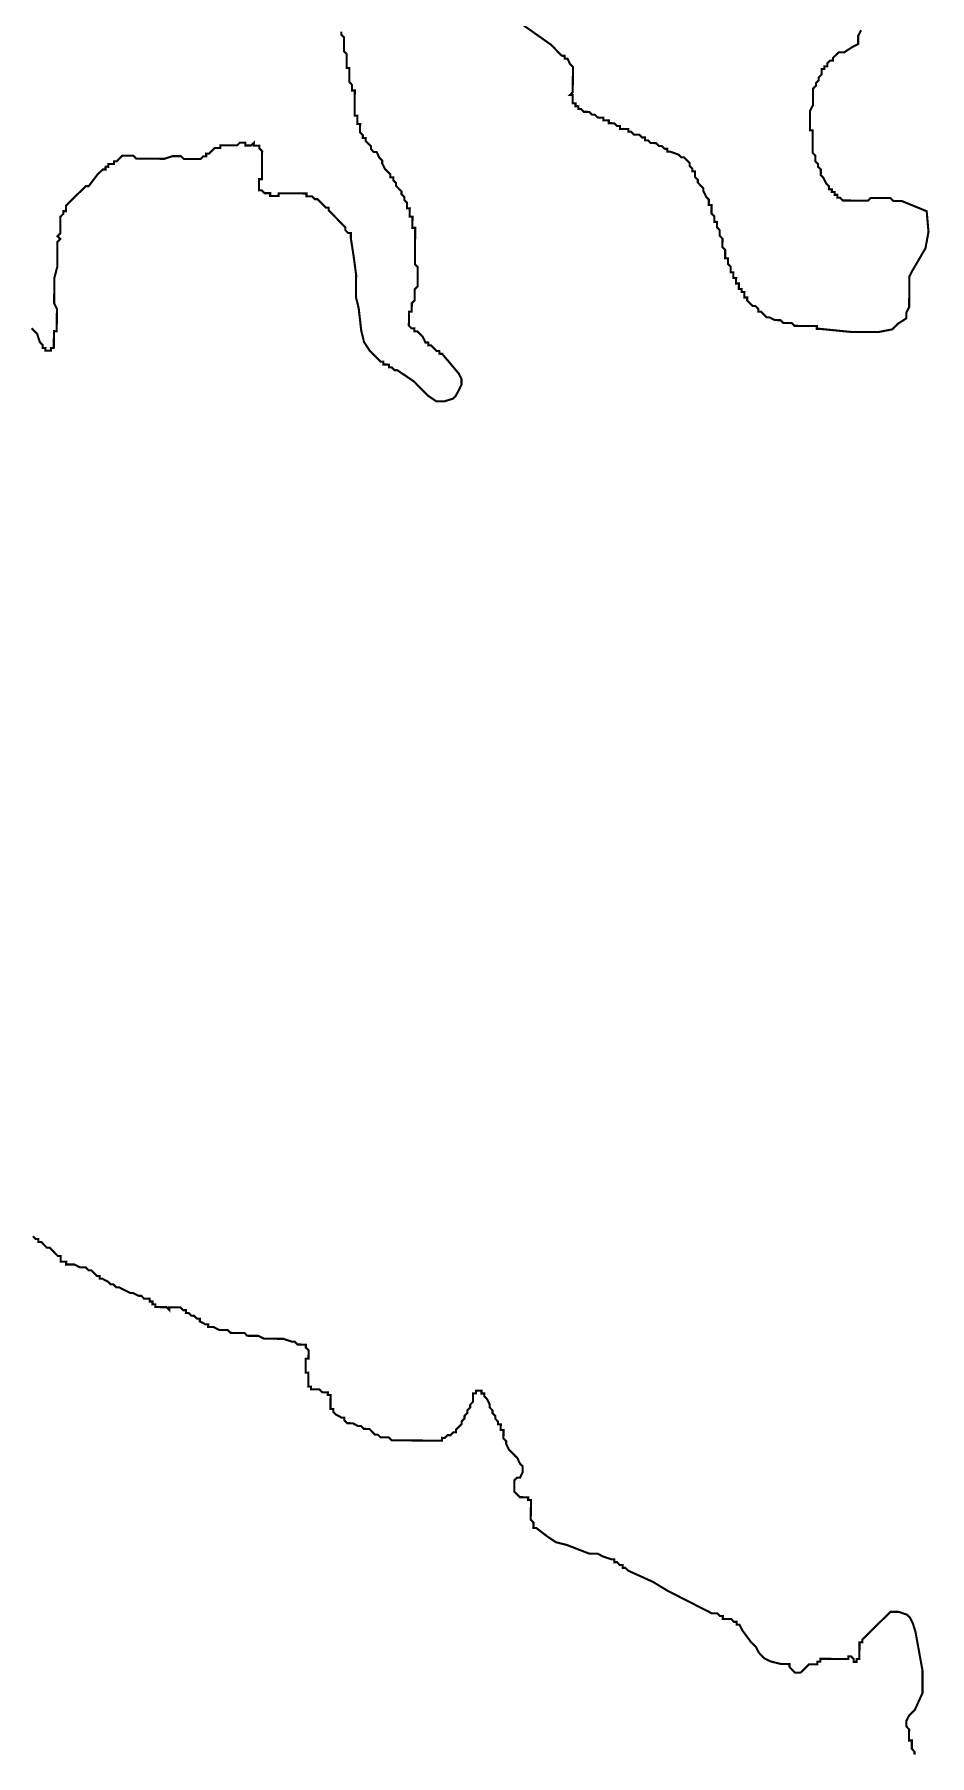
# Model space of a CAD drawing. Header units: metres. Extents: x 290190 to 339802, y 1811045 to 1991312.
# Drawn here: x 325286 to 326578, y 1826962 to 1829446 of the extents above; entities that cross this region are included whole.
import ezdxf

# ---------------------------------------------------------------- set-up
doc = ezdxf.new("R2010")
doc.units = ezdxf.units.M
doc.header["$MEASUREMENT"] = 0
doc.layers.add('HAZARDS LINE', color=1, linetype='Continuous')

msp = doc.modelspace()

# ---------------------------------------------------------------- linework, layer by layer
at = {"layer": 'HAZARDS LINE', "lineweight": 18}
for points in [[(325979.2, 1829468, 3.02, 3.02, 0), (326031.3, 1829431.3, 3.02, 3.02, 0), (326035.3, 1829427.3, 3.02, 3.02, 0), (326039.3, 1829423.2, 3.02, 3.02, 0), (326043.3, 1829419.1, 3.02, 3.02, 0), (326047.3, 1829415.1, 3.02, 3.02, 0), (326051.3, 1829415, 3.02, 3.02, 0), (326051.3, 1829411, 3.02, 3.02, 0), (326055.3, 1829411, 3.02, 3.02, 0), (326059.3, 1829402.9, 3.02, 3.02, 0), (326063.3, 1829398.8, 3.02, 3.02, 0), (326063.2, 1829394.8, 3.02, 3.02, 0), (326063.2, 1829390.8, 3.02, 3.02, 0), (326063.2, 1829386.7, 3.02, 3.02, 0), (326063.1, 1829382.7, 3.02, 3.02, 0), (326063.1, 1829378.7, 3.02, 3.02, 0), (326063.1, 1829374.6, 3.02, 3.02, 0), (326063, 1829370.6, 3.02, 3.02, 0), (326063, 1829366.6, 3.02, 3.02, 0), (326063, 1829362.5, 3.02, 3.02, 0), (326058.9, 1829358.5, 3.02, 3.02, 0), (326063, 1829358.5, 3.02, 3.02, 0), (326062.9, 1829354.5, 3.02, 3.02, 0), (326062.9, 1829350.4, 3.02, 3.02, 0), (326062.9, 1829346.4, 3.02, 3.02, 0), (326066.9, 1829346.4, 3.02, 3.02, 0), (326066.9, 1829342.4, 3.02, 3.02, 0), (326070.9, 1829342.3, 3.02, 3.02, 0), (326070.9, 1829338.3, 3.02, 3.02, 0), (326074.9, 1829338.3, 3.02, 3.02, 0), (326078.9, 1829334.2, 3.02, 3.02, 0), (326082.9, 1829334.2, 3.02, 3.02, 0), (326086.9, 1829334.1, 3.02, 3.02, 0), (326090.9, 1829330.1, 3.02, 3.02, 0), (326095, 1829330, 3.02, 3.02, 0), (326099, 1829326, 3.02, 3.02, 0), (326103, 1829325.9, 3.02, 3.02, 0), (326107, 1829325.9, 3.02, 3.02, 0), (326107, 1829321.9, 3.02, 3.02, 0), (326111, 1829321.8, 3.02, 3.02, 0), (326115.1, 1829321.8, 3.02, 3.02, 0), (326115, 1829317.8, 3.02, 3.02, 0), (326119.1, 1829317.8, 3.02, 3.02, 0), (326123.1, 1829317.7, 3.02, 3.02, 0), (326127.1, 1829313.7, 3.02, 3.02, 0), (326131.1, 1829313.6, 3.02, 3.02, 0), (326131.1, 1829309.6, 3.02, 3.02, 0), (326135.1, 1829309.6, 3.02, 3.02, 0), (326139.2, 1829309.5, 3.02, 3.02, 0), (326143.2, 1829309.5, 3.02, 3.02, 0), (326143.2, 1829305.5, 3.02, 3.02, 0), (326147.2, 1829305.4, 3.02, 3.02, 0), (326151.2, 1829301.4, 3.02, 3.02, 0), (326155.2, 1829301.3, 3.02, 3.02, 0), (326159.2, 1829301.3, 3.02, 3.02, 0), (326163.2, 1829297.2, 3.02, 3.02, 0), (326167.3, 1829297.2, 3.02, 3.02, 0), (326167.2, 1829293.2, 3.02, 3.02, 0), (326171.3, 1829293.2, 3.02, 3.02, 0), (326175.3, 1829289.1, 3.02, 3.02, 0), (326179.3, 1829289.1, 3.02, 3.02, 0), (326183.3, 1829289, 3.02, 3.02, 0), (326187.3, 1829285, 3.02, 3.02, 0), (326191.4, 1829284.9, 3.02, 3.02, 0), (326195.4, 1829280.9, 3.02, 3.02, 0), (326199.4, 1829280.8, 3.02, 3.02, 0), (326199.4, 1829276.8, 3.02, 3.02, 0), (326203.4, 1829276.8, 3.02, 3.02, 0), (326215.5, 1829272.6, 3.02, 3.02, 0), (326219.5, 1829268.6, 3.02, 3.02, 0), (326223.5, 1829268.6, 3.02, 3.02, 0), (326227.5, 1829264.5, 3.02, 3.02, 0), (326231.5, 1829260.4, 3.02, 3.02, 0), (326231.5, 1829256.4, 3.02, 3.02, 0), (326235.5, 1829252.3, 3.02, 3.02, 0), (326235.4, 1829248.3, 3.02, 3.02, 0), (326239.4, 1829248.3, 3.02, 3.02, 0), (326239.4, 1829244.2, 3.02, 3.02, 0), (326239.4, 1829240.2, 3.02, 3.02, 0), (326243.4, 1829236.1, 3.02, 3.02, 0), (326243.4, 1829232.1, 3.02, 3.02, 0), (326247.4, 1829228, 3.02, 3.02, 0), (326251.4, 1829224, 3.02, 3.02, 0), (326251.3, 1829220, 3.02, 3.02, 0), (326255.3, 1829211.9, 3.02, 3.02, 0), (326259.3, 1829207.8, 3.02, 3.02, 0), (326259.3, 1829203.8, 3.02, 3.02, 0), (326259.2, 1829199.7, 3.02, 3.02, 0), (326263.3, 1829199.7, 3.02, 3.02, 0), (326263.2, 1829195.7, 3.02, 3.02, 0), (326263.2, 1829191.6, 3.02, 3.02, 0), (326263.2, 1829187.6, 3.02, 3.02, 0), (326267.2, 1829183.5, 3.02, 3.02, 0), (326267.1, 1829179.5, 3.02, 3.02, 0), (326267.1, 1829175.5, 3.02, 3.02, 0), (326271.1, 1829175.4, 3.02, 3.02, 0), (326271.1, 1829171.4, 3.02, 3.02, 0), (326271.1, 1829167.4, 3.02, 3.02, 0), (326275.1, 1829163.3, 3.02, 3.02, 0), (326275, 1829159.3, 3.02, 3.02, 0), (326275, 1829155.3, 3.02, 3.02, 0), (326279, 1829151.2, 3.02, 3.02, 0), (326279, 1829147.2, 3.02, 3.02, 0), (326278.9, 1829143.1, 3.02, 3.02, 0), (326278.9, 1829139.1, 3.02, 3.02, 0), (326282.9, 1829135, 3.02, 3.02, 0), (326282.8, 1829122.9, 3.02, 3.02, 0), (326286.8, 1829122.9, 3.02, 3.02, 0), (326286.8, 1829114.9, 3.02, 3.02, 0), (326290.8, 1829110.8, 3.02, 3.02, 0), (326290.7, 1829102.7, 3.02, 3.02, 0), (326294.7, 1829102.7, 3.02, 3.02, 0), (326294.7, 1829094.6, 3.02, 3.02, 0), (326298.7, 1829094.6, 3.02, 3.02, 0), (326298.6, 1829086.5, 3.02, 3.02, 0), (326302.7, 1829086.5, 3.02, 3.02, 0), (326302.6, 1829078.4, 3.02, 3.02, 0), (326306.6, 1829078.4, 3.02, 3.02, 0), (326306.6, 1829074.4, 3.02, 3.02, 0), (326310.6, 1829074.3, 3.02, 3.02, 0), (326310.6, 1829066.3, 3.02, 3.02, 0), (326314.6, 1829066.3, 3.02, 3.02, 0), (326314.6, 1829062.2, 3.02, 3.02, 0), (326318.6, 1829058.2, 3.02, 3.02, 0), (326322.6, 1829054.1, 3.02, 3.02, 0), (326326.6, 1829054.1, 3.02, 3.02, 0), (326330.6, 1829050, 3.02, 3.02, 0), (326330.6, 1829046, 3.02, 3.02, 0), (326334.6, 1829045.9, 3.02, 3.02, 0), (326342.6, 1829037.8, 3.02, 3.02, 0), (326346.6, 1829037.8, 3.02, 3.02, 0), (326354.7, 1829033.7, 3.02, 3.02, 0), (326362.7, 1829033.6, 3.02, 3.02, 0), (326366.7, 1829029.6, 3.02, 3.02, 0), (326378.8, 1829029.5, 3.02, 3.02, 0), (326382.8, 1829025.4, 3.02, 3.02, 0), (326415.1, 1829025.1, 3.02, 3.02, 0), (326415, 1829021.1, 3.02, 3.02, 0), (326419.1, 1829021.1, 3.02, 3.02, 0), (326463.4, 1829016.7, 3.02, 3.02, 0), (326503.7, 1829016.4, 3.02, 3.02, 0), (326523.9, 1829020.3, 3.02, 3.02, 0), (326532, 1829028.3, 3.02, 3.02, 0), (326544.1, 1829036.2, 3.02, 3.02, 0), (326544.2, 1829044.3, 3.02, 3.02, 0), (326548.3, 1829052.3, 3.02, 3.02, 0), (326548.6, 1829096.7, 3.02, 3.02, 0), (326552.7, 1829104.7, 3.02, 3.02, 0), (326571.8, 1829137.2, 3.02, 3.02, 0), (326576.2, 1829160.9, 3.02, 3.02, 0), (326573.6, 1829190.8, 3.02, 3.02, 0), (326537.4, 1829205.6, 3.02, 3.02, 0), (326525.3, 1829205.7, 3.02, 3.02, 0), (326521.3, 1829209.8, 3.02, 3.02, 0), (326493.1, 1829210, 3.02, 3.02, 0), (326489, 1829206, 3.02, 3.02, 0), (326452.8, 1829206.3, 3.02, 3.02, 0), (326448.8, 1829210.3, 3.02, 3.02, 0), (326444.7, 1829210.4, 3.02, 3.02, 0), (326444.8, 1829214.4, 3.02, 3.02, 0), (326440.7, 1829214.4, 3.02, 3.02, 0), (326440.8, 1829218.5, 3.02, 3.02, 0), (326436.7, 1829218.5, 3.02, 3.02, 0), (326436.8, 1829222.5, 3.02, 3.02, 0), (326432.7, 1829222.6, 3.02, 3.02, 0), (326432.8, 1829226.6, 3.02, 3.02, 0), (326428.8, 1829230.7, 3.02, 3.02, 0), (326424.8, 1829238.7, 3.02, 3.02, 0), (326420.8, 1829242.8, 3.02, 3.02, 0), (326420.9, 1829250.9, 3.02, 3.02, 0), (326416.9, 1829254.9, 3.02, 3.02, 0), (326416.9, 1829259, 3.02, 3.02, 0), (326412.9, 1829263, 3.02, 3.02, 0), (326413, 1829271.1, 3.02, 3.02, 0), (326409, 1829275.2, 3.02, 3.02, 0), (326409.2, 1829307.4, 3.02, 3.02, 0), (326405.2, 1829307.4, 3.02, 3.02, 0), (326405.4, 1829335.7, 3.02, 3.02, 0), (326409.5, 1829343.7, 3.02, 3.02, 0), (326409.7, 1829367.9, 3.02, 3.02, 0), (326413.8, 1829371.9, 3.02, 3.02, 0), (326413.8, 1829375.9, 3.02, 3.02, 0), (326417.8, 1829379.9, 3.02, 3.02, 0), (326417.9, 1829383.9, 3.02, 3.02, 0), (326421.9, 1829387.9, 3.02, 3.02, 0), (326422, 1829396, 3.02, 3.02, 0), (326426, 1829396, 3.02, 3.02, 0), (326426.1, 1829400, 3.02, 3.02, 0), (326430.1, 1829400, 3.02, 3.02, 0), (326430.1, 1829404, 3.02, 3.02, 0), (326434.2, 1829408, 3.02, 3.02, 0), (326438.2, 1829408, 3.02, 3.02, 0), (326438.3, 1829412, 3.02, 3.02, 0), (326446.4, 1829420, 3.02, 3.02, 0), (326454.4, 1829419.9, 3.02, 3.02, 0), (326466.6, 1829427.9, 3.02, 3.02, 0), (326474.7, 1829431.9, 3.02, 3.02, 0), (326474.8, 1829444, 3.02, 3.02, 0), (326478.9, 1829452, 3.02, 3.02, 0)], [(325282.3, 1829022, 3.02, 3.02, 0), (325286.3, 1829017.9, 3.02, 3.02, 0), (325290.3, 1829013.8, 3.02, 3.02, 0), (325294.3, 1829001.7, 3.02, 3.02, 0), (325298.3, 1828997.6, 3.02, 3.02, 0), (325298.2, 1828993.6, 3.02, 3.02, 0), (325302.3, 1828993.6, 3.02, 3.02, 0), (325302.2, 1828989.6, 3.02, 3.02, 0), (325306.3, 1828989.5, 3.02, 3.02, 0), (325310.3, 1828989.5, 3.02, 3.02, 0), (325310.3, 1828993.5, 3.02, 3.02, 0), (325314.3, 1828993.5, 3.02, 3.02, 0), (325314.4, 1828997.5, 3.02, 3.02, 0), (325314.4, 1829001.6, 3.02, 3.02, 0), (325314.4, 1829005.6, 3.02, 3.02, 0), (325314.5, 1829009.6, 3.02, 3.02, 0), (325314.5, 1829013.6, 3.02, 3.02, 0), (325314.5, 1829017.7, 3.02, 3.02, 0), (325318.6, 1829017.6, 3.02, 3.02, 0), (325318.6, 1829021.7, 3.02, 3.02, 0), (325318.6, 1829025.7, 3.02, 3.02, 0), (325318.7, 1829029.7, 3.02, 3.02, 0), (325318.7, 1829033.8, 3.02, 3.02, 0), (325318.7, 1829037.8, 3.02, 3.02, 0), (325318.8, 1829045.9, 3.02, 3.02, 0), (325318.8, 1829049.9, 3.02, 3.02, 0), (325314.9, 1829058, 3.02, 3.02, 0), (325314.9, 1829070.1, 3.02, 3.02, 0), (325315, 1829074.1, 3.02, 3.02, 0), (325315, 1829078.1, 3.02, 3.02, 0), (325315, 1829082.2, 3.02, 3.02, 0), (325315.1, 1829086.2, 3.02, 3.02, 0), (325315.1, 1829090.2, 3.02, 3.02, 0), (325315.1, 1829094.3, 3.02, 3.02, 0), (325319.3, 1829110.4, 3.02, 3.02, 0), (325319.3, 1829114.4, 3.02, 3.02, 0), (325319.4, 1829122.5, 3.02, 3.02, 0), (325319.4, 1829126.5, 3.02, 3.02, 0), (325319.5, 1829130.5, 3.02, 3.02, 0), (325319.5, 1829138.6, 3.02, 3.02, 0), (325319.5, 1829142.6, 3.02, 3.02, 0), (325319.6, 1829146.7, 3.02, 3.02, 0), (325323.6, 1829150.7, 3.02, 3.02, 0), (325319.6, 1829154.7, 3.02, 3.02, 0), (325323.7, 1829158.7, 3.02, 3.02, 0), (325323.7, 1829162.7, 3.02, 3.02, 0), (325323.8, 1829170.8, 3.02, 3.02, 0), (325323.8, 1829174.8, 3.02, 3.02, 0), (325323.9, 1829182.9, 3.02, 3.02, 0), (325328, 1829186.9, 3.02, 3.02, 0), (325328, 1829190.9, 3.02, 3.02, 0), (325332, 1829190.9, 3.02, 3.02, 0), (325332.1, 1829199, 3.02, 3.02, 0), (325336.1, 1829203, 3.02, 3.02, 0), (325340.2, 1829207, 3.02, 3.02, 0), (325344.3, 1829211, 3.02, 3.02, 0), (325348.3, 1829215, 3.02, 3.02, 0), (325352.4, 1829219, 3.02, 3.02, 0), (325356.5, 1829223, 3.02, 3.02, 0), (325360.5, 1829227, 3.02, 3.02, 0), (325364.6, 1829226.9, 3.02, 3.02, 0), (325376.8, 1829243, 3.02, 3.02, 0), (325380.8, 1829247, 3.02, 3.02, 0), (325384.9, 1829251, 3.02, 3.02, 0), (325388.9, 1829250.9, 3.02, 3.02, 0), (325389, 1829255, 3.02, 3.02, 0), (325393, 1829254.9, 3.02, 3.02, 0), (325393, 1829259, 3.02, 3.02, 0), (325397.1, 1829258.9, 3.02, 3.02, 0), (325401.1, 1829258.9, 3.02, 3.02, 0), (325401.1, 1829262.9, 3.02, 3.02, 0), (325405.1, 1829262.9, 3.02, 3.02, 0), (325409.2, 1829266.9, 3.02, 3.02, 0), (325413.3, 1829270.9, 3.02, 3.02, 0), (325417.3, 1829270.9, 3.02, 3.02, 0), (325421.3, 1829270.8, 3.02, 3.02, 0), (325425.4, 1829270.8, 3.02, 3.02, 0), (325429.4, 1829270.8, 3.02, 3.02, 0), (325433.4, 1829266.7, 3.02, 3.02, 0), (325437.4, 1829266.7, 3.02, 3.02, 0), (325449.5, 1829266.6, 3.02, 3.02, 0), (325453.5, 1829266.5, 3.02, 3.02, 0), (325457.6, 1829266.5, 3.02, 3.02, 0), (325461.6, 1829266.5, 3.02, 3.02, 0), (325465.6, 1829266.5, 3.02, 3.02, 0), (325469.7, 1829266.4, 3.02, 3.02, 0), (325473.7, 1829266.4, 3.02, 3.02, 0), (325485.8, 1829270.3, 3.02, 3.02, 0), (325489.9, 1829270.3, 3.02, 3.02, 0), (325493.9, 1829270.3, 3.02, 3.02, 0), (325497.9, 1829270.2, 3.02, 3.02, 0), (325501.9, 1829266.2, 3.02, 3.02, 0), (325510, 1829266.1, 3.02, 3.02, 0), (325518, 1829266, 3.02, 3.02, 0), (325522.1, 1829266, 3.02, 3.02, 0), (325526.1, 1829266, 3.02, 3.02, 0), (325530.2, 1829270, 3.02, 3.02, 0), (325534.2, 1829269.9, 3.02, 3.02, 0), (325534.2, 1829274, 3.02, 3.02, 0), (325538.3, 1829273.9, 3.02, 3.02, 0), (325542.3, 1829277.9, 3.02, 3.02, 0), (325546.4, 1829281.9, 3.02, 3.02, 0), (325550.4, 1829281.9, 3.02, 3.02, 0), (325554.4, 1829281.9, 3.02, 3.02, 0), (325554.5, 1829285.9, 3.02, 3.02, 0), (325558.5, 1829285.9, 3.02, 3.02, 0), (325562.5, 1829285.8, 3.02, 3.02, 0), (325566.6, 1829285.8, 3.02, 3.02, 0), (325570.6, 1829285.8, 3.02, 3.02, 0), (325574.6, 1829285.8, 3.02, 3.02, 0), (325578.7, 1829285.7, 3.02, 3.02, 0), (325582.7, 1829289.7, 3.02, 3.02, 0), (325586.8, 1829289.7, 3.02, 3.02, 0), (325590.8, 1829289.7, 3.02, 3.02, 0), (325590.8, 1829285.6, 3.02, 3.02, 0), (325594.8, 1829285.6, 3.02, 3.02, 0), (325598.8, 1829285.6, 3.02, 3.02, 0), (325602.9, 1829289.6, 3.02, 3.02, 0), (325602.8, 1829285.5, 3.02, 3.02, 0), (325606.9, 1829285.5, 3.02, 3.02, 0), (325610.9, 1829285.5, 3.02, 3.02, 0), (325610.9, 1829281.4, 3.02, 3.02, 0), (325614.9, 1829277.4, 3.02, 3.02, 0), (325614.8, 1829273.3, 3.02, 3.02, 0), (325614.8, 1829269.3, 3.02, 3.02, 0), (325614.8, 1829265.3, 3.02, 3.02, 0), (325614.7, 1829261.2, 3.02, 3.02, 0), (325614.7, 1829257.2, 3.02, 3.02, 0), (325614.7, 1829253.2, 3.02, 3.02, 0), (325614.7, 1829249.2, 3.02, 3.02, 0), (325614.6, 1829245.1, 3.02, 3.02, 0), (325614.6, 1829241.1, 3.02, 3.02, 0), (325614.6, 1829237.1, 3.02, 3.02, 0), (325610.5, 1829237.1, 3.02, 3.02, 0), (325610.5, 1829233.1, 3.02, 3.02, 0), (325610.5, 1829229, 3.02, 3.02, 0), (325610.4, 1829225, 3.02, 3.02, 0), (325610.4, 1829221, 3.02, 3.02, 0), (325614.4, 1829220.9, 3.02, 3.02, 0), (325618.4, 1829216.9, 3.02, 3.02, 0), (325622.5, 1829216.8, 3.02, 3.02, 0), (325626.5, 1829216.8, 3.02, 3.02, 0), (325626.5, 1829212.8, 3.02, 3.02, 0), (325630.5, 1829212.7, 3.02, 3.02, 0), (325634.5, 1829212.7, 3.02, 3.02, 0), (325638.5, 1829212.7, 3.02, 3.02, 0), (325638.6, 1829216.7, 3.02, 3.02, 0), (325642.6, 1829216.7, 3.02, 3.02, 0), (325646.6, 1829216.6, 3.02, 3.02, 0), (325650.7, 1829216.6, 3.02, 3.02, 0), (325654.7, 1829216.6, 3.02, 3.02, 0), (325658.7, 1829216.6, 3.02, 3.02, 0), (325662.8, 1829216.5, 3.02, 3.02, 0), (325666.8, 1829216.5, 3.02, 3.02, 0), (325670.8, 1829216.5, 3.02, 3.02, 0), (325674.9, 1829216.4, 3.02, 3.02, 0), (325678.9, 1829216.4, 3.02, 3.02, 0), (325678.9, 1829212.4, 3.02, 3.02, 0), (325682.9, 1829212.3, 3.02, 3.02, 0), (325686.9, 1829212.3, 3.02, 3.02, 0), (325690.9, 1829208.2, 3.02, 3.02, 0), (325694.9, 1829208.2, 3.02, 3.02, 0), (325698.9, 1829204.1, 3.02, 3.02, 0), (325702.9, 1829200.1, 3.02, 3.02, 0), (325706.9, 1829196, 3.02, 3.02, 0), (325711, 1829196, 3.02, 3.02, 0), (325710.9, 1829192, 3.02, 3.02, 0), (325714.9, 1829187.9, 3.02, 3.02, 0), (325722.9, 1829179.8, 3.02, 3.02, 0), (325726.9, 1829175.7, 3.02, 3.02, 0), (325730.9, 1829171.6, 3.02, 3.02, 0), (325734.9, 1829167.6, 3.02, 3.02, 0), (325734.9, 1829163.5, 3.02, 3.02, 0), (325738.9, 1829159.5, 3.02, 3.02, 0), (325742.9, 1829159.4, 3.02, 3.02, 0), (325742.9, 1829155.4, 3.02, 3.02, 0), (325742.9, 1829151.4, 3.02, 3.02, 0), (325746.7, 1829127.2, 3.02, 3.02, 0), (325750.5, 1829098.9, 3.02, 3.02, 0), (325750.3, 1829066.7, 3.02, 3.02, 0), (325754.2, 1829050.5, 3.02, 3.02, 0), (325757.9, 1829018.2, 3.02, 3.02, 0), (325761.9, 1829002.1, 3.02, 3.02, 0), (325769.8, 1828989.9, 3.02, 3.02, 0), (325777.8, 1828981.8, 3.02, 3.02, 0), (325781.8, 1828977.7, 3.02, 3.02, 0), (325785.8, 1828973.7, 3.02, 3.02, 0), (325789.8, 1828973.6, 3.02, 3.02, 0), (325789.8, 1828969.6, 3.02, 3.02, 0), (325793.8, 1828969.6, 3.02, 3.02, 0), (325797.9, 1828969.5, 3.02, 3.02, 0), (325797.8, 1828965.5, 3.02, 3.02, 0), (325801.9, 1828965.5, 3.02, 3.02, 0), (325805.9, 1828961.4, 3.02, 3.02, 0), (325809.9, 1828961.4, 3.02, 3.02, 0), (325834, 1828945.1, 3.02, 3.02, 0), (325854, 1828924.7, 3.02, 3.02, 0), (325866, 1828916.6, 3.02, 3.02, 0), (325878.1, 1828916.5, 3.02, 3.02, 0), (325890.2, 1828920.4, 3.02, 3.02, 0), (325894.3, 1828924.4, 3.02, 3.02, 0), (325898.4, 1828932.5, 3.02, 3.02, 0), (325902.5, 1828940.5, 3.02, 3.02, 0), (325902.5, 1828948.5, 3.02, 3.02, 0), (325898.5, 1828956.6, 3.02, 3.02, 0), (325874.6, 1828985, 3.02, 3.02, 0), (325870.6, 1828985.1, 3.02, 3.02, 0), (325870.6, 1828989.1, 3.02, 3.02, 0), (325866.6, 1828989.1, 3.02, 3.02, 0), (325862.6, 1828993.2, 3.02, 3.02, 0), (325858.6, 1828997.3, 3.02, 3.02, 0), (325854.5, 1828997.3, 3.02, 3.02, 0), (325854.6, 1829001.3, 3.02, 3.02, 0), (325850.5, 1829001.4, 3.02, 3.02, 0), (325846.6, 1829009.5, 3.02, 3.02, 0), (325842.6, 1829013.5, 3.02, 3.02, 0), (325838.6, 1829017.6, 3.02, 3.02, 0), (325834.5, 1829017.6, 3.02, 3.02, 0), (325834.6, 1829021.6, 3.02, 3.02, 0), (325830.5, 1829021.7, 3.02, 3.02, 0), (325826.5, 1829025.7, 3.02, 3.02, 0), (325826.6, 1829029.8, 3.02, 3.02, 0), (325826.6, 1829033.8, 3.02, 3.02, 0), (325826.6, 1829037.8, 3.02, 3.02, 0), (325826.7, 1829041.9, 3.02, 3.02, 0), (325826.7, 1829045.9, 3.02, 3.02, 0), (325830.7, 1829045.9, 3.02, 3.02, 0), (325830.8, 1829053.9, 3.02, 3.02, 0), (325830.8, 1829058, 3.02, 3.02, 0), (325834.9, 1829062, 3.02, 3.02, 0), (325834.9, 1829066, 3.02, 3.02, 0), (325834.9, 1829070, 3.02, 3.02, 0), (325835, 1829074.1, 3.02, 3.02, 0), (325835, 1829078.1, 3.02, 3.02, 0), (325839.1, 1829082.1, 3.02, 3.02, 0), (325839.1, 1829086.1, 3.02, 3.02, 0), (325839.1, 1829090.2, 3.02, 3.02, 0), (325839.2, 1829094.2, 3.02, 3.02, 0), (325839.2, 1829098.2, 3.02, 3.02, 0), (325839.2, 1829102.2, 3.02, 3.02, 0), (325839.3, 1829106.3, 3.02, 3.02, 0), (325839.3, 1829110.3, 3.02, 3.02, 0), (325835.3, 1829114.4, 3.02, 3.02, 0), (325835.3, 1829118.4, 3.02, 3.02, 0), (325835.4, 1829122.4, 3.02, 3.02, 0), (325835.4, 1829126.5, 3.02, 3.02, 0), (325835.4, 1829130.5, 3.02, 3.02, 0), (325835.5, 1829134.5, 3.02, 3.02, 0), (325835.5, 1829138.6, 3.02, 3.02, 0), (325835.5, 1829142.6, 3.02, 3.02, 0), (325835.5, 1829146.6, 3.02, 3.02, 0), (325835.6, 1829150.7, 3.02, 3.02, 0), (325835.6, 1829154.7, 3.02, 3.02, 0), (325835.6, 1829158.7, 3.02, 3.02, 0), (325835.7, 1829162.7, 3.02, 3.02, 0), (325835.7, 1829166.8, 3.02, 3.02, 0), (325831.7, 1829166.8, 3.02, 3.02, 0), (325831.7, 1829170.8, 3.02, 3.02, 0), (325831.7, 1829174.9, 3.02, 3.02, 0), (325831.8, 1829178.9, 3.02, 3.02, 0), (325831.8, 1829182.9, 3.02, 3.02, 0), (325827.8, 1829183, 3.02, 3.02, 0), (325827.8, 1829187, 3.02, 3.02, 0), (325827.8, 1829191, 3.02, 3.02, 0), (325827.9, 1829195.1, 3.02, 3.02, 0), (325823.8, 1829195.1, 3.02, 3.02, 0), (325823.9, 1829199.1, 3.02, 3.02, 0), (325823.9, 1829203.2, 3.02, 3.02, 0), (325819.9, 1829207.2, 3.02, 3.02, 0), (325819.9, 1829211.3, 3.02, 3.02, 0), (325815.9, 1829215.3, 3.02, 3.02, 0), (325816, 1829219.3, 3.02, 3.02, 0), (325812, 1829223.4, 3.02, 3.02, 0), (325808, 1829227.5, 3.02, 3.02, 0), (325808, 1829231.5, 3.02, 3.02, 0), (325804, 1829235.6, 3.02, 3.02, 0), (325804, 1829239.6, 3.02, 3.02, 0), (325800, 1829239.6, 3.02, 3.02, 0), (325800, 1829243.7, 3.02, 3.02, 0), (325796, 1829247.7, 3.02, 3.02, 0), (325792, 1829251.8, 3.02, 3.02, 0), (325788.1, 1829259.9, 3.02, 3.02, 0), (325788.1, 1829263.9, 3.02, 3.02, 0), (325784.1, 1829268, 3.02, 3.02, 0), (325780.1, 1829276.1, 3.02, 3.02, 0), (325776.1, 1829276.1, 3.02, 3.02, 0), (325772.1, 1829280.2, 3.02, 3.02, 0), (325772.1, 1829284.2, 3.02, 3.02, 0), (325768.1, 1829288.3, 3.02, 3.02, 0), (325764.1, 1829292.3, 3.02, 3.02, 0), (325764.2, 1829296.4, 3.02, 3.02, 0), (325760.1, 1829296.4, 3.02, 3.02, 0), (325760.2, 1829300.4, 3.02, 3.02, 0), (325756.2, 1829304.5, 3.02, 3.02, 0), (325756.2, 1829308.5, 3.02, 3.02, 0), (325756.2, 1829312.5, 3.02, 3.02, 0), (325756.3, 1829316.6, 3.02, 3.02, 0), (325752.2, 1829316.6, 3.02, 3.02, 0), (325752.3, 1829320.6, 3.02, 3.02, 0), (325752.3, 1829324.7, 3.02, 3.02, 0), (325752.3, 1829328.7, 3.02, 3.02, 0), (325748.3, 1829328.7, 3.02, 3.02, 0), (325748.3, 1829332.8, 3.02, 3.02, 0), (325748.4, 1829336.8, 3.02, 3.02, 0), (325748.4, 1829340.8, 3.02, 3.02, 0), (325748.4, 1829344.9, 3.02, 3.02, 0), (325748.5, 1829348.9, 3.02, 3.02, 0), (325748.5, 1829352.9, 3.02, 3.02, 0), (325748.5, 1829357, 3.02, 3.02, 0), (325748.6, 1829361, 3.02, 3.02, 0), (325748.6, 1829365, 3.02, 3.02, 0), (325744.6, 1829365, 3.02, 3.02, 0), (325744.6, 1829369.1, 3.02, 3.02, 0), (325744.6, 1829373.1, 3.02, 3.02, 0), (325740.6, 1829377.2, 3.02, 3.02, 0), (325740.7, 1829381.2, 3.02, 3.02, 0), (325740.7, 1829385.2, 3.02, 3.02, 0), (325740.7, 1829389.3, 3.02, 3.02, 0), (325740.7, 1829393.3, 3.02, 3.02, 0), (325740.8, 1829397.3, 3.02, 3.02, 0), (325736.7, 1829397.4, 3.02, 3.02, 0), (325736.8, 1829401.4, 3.02, 3.02, 0), (325736.8, 1829405.4, 3.02, 3.02, 0), (325736.8, 1829409.5, 3.02, 3.02, 0), (325736.9, 1829413.5, 3.02, 3.02, 0), (325736.9, 1829417.5, 3.02, 3.02, 0), (325732.9, 1829421.6, 3.02, 3.02, 0), (325732.9, 1829425.6, 3.02, 3.02, 0), (325733, 1829429.6, 3.02, 3.02, 0), (325733, 1829433.7, 3.02, 3.02, 0), (325733, 1829437.7, 3.02, 3.02, 0), (325733.1, 1829441.7, 3.02, 3.02, 0), (325729.1, 1829445.8, 3.02, 3.02, 0), (325729.1, 1829449.8, 3.02, 3.02, 0)], [(326556, 1826963.9, 3.02, 3.02, 0), (326556.1, 1826967.9, 3.02, 3.02, 0), (326552.1, 1826972, 3.02, 3.02, 0), (326552.2, 1826984.1, 3.02, 3.02, 0), (326548.1, 1826984.1, 3.02, 3.02, 0), (326548.3, 1827000.2, 3.02, 3.02, 0), (326544.3, 1827004.3, 3.02, 3.02, 0), (326544.3, 1827012.3, 3.02, 3.02, 0), (326548.4, 1827020.4, 3.02, 3.02, 0), (326556.6, 1827028.4, 3.02, 3.02, 0), (326567.6, 1827052.8, 3.02, 3.02, 0), (326567.6, 1827084.7, 3.02, 3.02, 0), (326557.4, 1827141.2, 3.02, 3.02, 0), (326553.5, 1827153.4, 3.02, 3.02, 0), (326549.5, 1827161.5, 3.02, 3.02, 0), (326545.5, 1827165.5, 3.02, 3.02, 0), (326533.5, 1827169.7, 3.02, 3.02, 0), (326521.4, 1827169.8, 3.02, 3.02, 0), (326517.3, 1827165.8, 3.02, 3.02, 0), (326509.2, 1827157.8, 3.02, 3.02, 0), (326497, 1827145.8, 3.02, 3.02, 0), (326480.8, 1827129.8, 3.02, 3.02, 0), (326480.7, 1827125.7, 3.02, 3.02, 0), (326476.7, 1827125.8, 3.02, 3.02, 0), (326476.5, 1827101.6, 3.02, 3.02, 0), (326472.5, 1827101.6, 3.02, 3.02, 0), (326472.4, 1827097.6, 3.02, 3.02, 0), (326468.4, 1827097.6, 3.02, 3.02, 0), (326468.4, 1827101.6, 3.02, 3.02, 0), (326464.5, 1827105.7, 3.02, 3.02, 0), (326460.4, 1827105.7, 3.02, 3.02, 0), (326460.4, 1827101.7, 3.02, 3.02, 0), (326420.1, 1827102, 3.02, 3.02, 0), (326420, 1827098, 3.02, 3.02, 0), (326416, 1827098, 3.02, 3.02, 0), (326416, 1827094, 3.02, 3.02, 0), (326403.9, 1827094.1, 3.02, 3.02, 0), (326399.8, 1827090.1, 3.02, 3.02, 0), (326395.8, 1827086.1, 3.02, 3.02, 0), (326391.7, 1827082.1, 3.02, 3.02, 0), (326383.6, 1827082.1, 3.02, 3.02, 0), (326379.6, 1827086.2, 3.02, 3.02, 0), (326375.6, 1827090.3, 3.02, 3.02, 0), (326375.7, 1827094.3, 3.02, 3.02, 0), (326363.6, 1827094.4, 3.02, 3.02, 0), (326347.5, 1827098.5, 3.02, 3.02, 0), (326339.5, 1827102.6, 3.02, 3.02, 0), (326335.5, 1827106.7, 3.02, 3.02, 0), (326331.5, 1827110.8, 3.02, 3.02, 0), (326327.5, 1827118.9, 3.02, 3.02, 0), (326319.5, 1827127, 3.02, 3.02, 0), (326307.5, 1827143.2, 3.02, 3.02, 0), (326303.6, 1827151.3, 3.02, 3.02, 0), (326299.5, 1827151.3, 3.02, 3.02, 0), (326299.6, 1827155.4, 3.02, 3.02, 0), (326295.5, 1827155.4, 3.02, 3.02, 0), (326291.5, 1827159.5, 3.02, 3.02, 0), (326279.4, 1827159.6, 3.02, 3.02, 0), (326279.5, 1827163.6, 3.02, 3.02, 0), (326275.4, 1827163.6, 3.02, 3.02, 0), (326271.4, 1827167.7, 3.02, 3.02, 0), (326263.4, 1827167.7, 3.02, 3.02, 0), (326199.2, 1827200.5, 3.02, 3.02, 0), (326179.1, 1827212.8, 3.02, 3.02, 0), (326142.9, 1827229.2, 3.02, 3.02, 0), (326138.9, 1827233.2, 3.02, 3.02, 0), (326134.9, 1827233.3, 3.02, 3.02, 0), (326134.9, 1827237.3, 3.02, 3.02, 0), (326130.9, 1827237.3, 3.02, 3.02, 0), (326126.9, 1827241.4, 3.02, 3.02, 0), (326122.9, 1827241.4, 3.02, 3.02, 0), (326122.9, 1827245.5, 3.02, 3.02, 0), (326118.9, 1827245.5, 3.02, 3.02, 0), (326106.8, 1827249.6, 3.02, 3.02, 0), (326098.8, 1827253.7, 3.02, 3.02, 0), (326086.7, 1827253.8, 3.02, 3.02, 0), (326054.6, 1827266.2, 3.02, 3.02, 0), (326038.5, 1827270.3, 3.02, 3.02, 0), (326026.4, 1827278.5, 3.02, 3.02, 0), (326010.4, 1827290.7, 3.02, 3.02, 0), (326006.4, 1827290.7, 3.02, 3.02, 0), (326006.4, 1827298.8, 3.02, 3.02, 0), (326002.4, 1827302.8, 3.02, 3.02, 0), (326002.7, 1827331.1, 3.02, 3.02, 0), (325998.6, 1827331.1, 3.02, 3.02, 0), (325998.7, 1827335.1, 3.02, 3.02, 0), (325986.6, 1827335.2, 3.02, 3.02, 0), (325982.6, 1827339.3, 3.02, 3.02, 0), (325978.6, 1827343.4, 3.02, 3.02, 0), (325978.7, 1827359.5, 3.02, 3.02, 0), (325982.8, 1827363.5, 3.02, 3.02, 0), (325986.8, 1827363.4, 3.02, 3.02, 0), (325990.9, 1827371.5, 3.02, 3.02, 0), (325990.9, 1827379.5, 3.02, 3.02, 0), (325986.9, 1827383.6, 3.02, 3.02, 0), (325983, 1827391.7, 3.02, 3.02, 0), (325979, 1827395.8, 3.02, 3.02, 0), (325975, 1827399.8, 3.02, 3.02, 0), (325971, 1827403.9, 3.02, 3.02, 0), (325967, 1827412, 3.02, 3.02, 0), (325967, 1827416, 3.02, 3.02, 0), (325963, 1827420.1, 3.02, 3.02, 0), (325963.1, 1827432.2, 3.02, 3.02, 0), (325959.1, 1827432.2, 3.02, 3.02, 0), (325959.2, 1827440.3, 3.02, 3.02, 0), (325955.1, 1827440.3, 3.02, 3.02, 0), (325955.2, 1827444.3, 3.02, 3.02, 0), (325951.2, 1827448.4, 3.02, 3.02, 0), (325951.2, 1827452.4, 3.02, 3.02, 0), (325947.2, 1827456.5, 3.02, 3.02, 0), (325947.2, 1827460.5, 3.02, 3.02, 0), (325943.2, 1827464.6, 3.02, 3.02, 0), (325943.3, 1827468.6, 3.02, 3.02, 0), (325939.3, 1827476.7, 3.02, 3.02, 0), (325935.3, 1827480.8, 3.02, 3.02, 0), (325935.3, 1827484.8, 3.02, 3.02, 0), (325931.3, 1827484.8, 3.02, 3.02, 0), (325931.3, 1827488.9, 3.02, 3.02, 0), (325923.3, 1827488.9, 3.02, 3.02, 0), (325923.2, 1827484.9, 3.02, 3.02, 0), (325919.2, 1827484.9, 3.02, 3.02, 0), (325919.1, 1827472.8, 3.02, 3.02, 0), (325915.1, 1827468.8, 3.02, 3.02, 0), (325915, 1827464.8, 3.02, 3.02, 0), (325911, 1827460.8, 3.02, 3.02, 0), (325910.9, 1827456.8, 3.02, 3.02, 0), (325906.9, 1827452.8, 3.02, 3.02, 0), (325906.8, 1827448.7, 3.02, 3.02, 0), (325902.8, 1827444.7, 3.02, 3.02, 0), (325902.7, 1827440.7, 3.02, 3.02, 0), (325894.6, 1827432.7, 3.02, 3.02, 0), (325894.6, 1827428.7, 3.02, 3.02, 0), (325890.6, 1827428.7, 3.02, 3.02, 0), (325886.5, 1827424.7, 3.02, 3.02, 0), (325882.5, 1827424.7, 3.02, 3.02, 0), (325878.4, 1827420.7, 3.02, 3.02, 0), (325874.4, 1827420.8, 3.02, 3.02, 0), (325874.3, 1827416.7, 3.02, 3.02, 0), (325801.8, 1827417.3, 3.02, 3.02, 0), (325797.8, 1827421.4, 3.02, 3.02, 0), (325785.7, 1827421.5, 3.02, 3.02, 0), (325781.7, 1827425.5, 3.02, 3.02, 0), (325777.7, 1827425.6, 3.02, 3.02, 0), (325773.7, 1827429.6, 3.02, 3.02, 0), (325769.7, 1827433.7, 3.02, 3.02, 0), (325761.6, 1827433.8, 3.02, 3.02, 0), (325757.6, 1827437.8, 3.02, 3.02, 0), (325753.6, 1827437.8, 3.02, 3.02, 0), (325745.5, 1827441.9, 3.02, 3.02, 0), (325737.5, 1827442, 3.02, 3.02, 0), (325733.5, 1827446.1, 3.02, 3.02, 0), (325733.5, 1827450.1, 3.02, 3.02, 0), (325729.5, 1827450.1, 3.02, 3.02, 0), (325721.5, 1827454.2, 3.02, 3.02, 0), (325717.5, 1827458.3, 3.02, 3.02, 0), (325717.5, 1827462.3, 3.02, 3.02, 0), (325713.5, 1827462.4, 3.02, 3.02, 0), (325713.6, 1827482.5, 3.02, 3.02, 0), (325709.6, 1827482.5, 3.02, 3.02, 0), (325709.6, 1827486.6, 3.02, 3.02, 0), (325701.6, 1827486.6, 3.02, 3.02, 0), (325697.6, 1827490.7, 3.02, 3.02, 0), (325685.5, 1827490.8, 3.02, 3.02, 0), (325685.5, 1827494.8, 3.02, 3.02, 0), (325681.5, 1827494.9, 3.02, 3.02, 0), (325681.6, 1827515, 3.02, 3.02, 0), (325677.6, 1827515, 3.02, 3.02, 0), (325677.8, 1827535.2, 3.02, 3.02, 0), (325681.8, 1827535.2, 3.02, 3.02, 0), (325681.9, 1827547.3, 3.02, 3.02, 0), (325677.9, 1827551.3, 3.02, 3.02, 0), (325677.9, 1827555.4, 3.02, 3.02, 0), (325665.8, 1827555.5, 3.02, 3.02, 0), (325661.8, 1827559.5, 3.02, 3.02, 0), (325657.8, 1827559.6, 3.02, 3.02, 0), (325645.7, 1827563.7, 3.02, 3.02, 0), (325617.5, 1827563.9, 3.02, 3.02, 0), (325609.5, 1827568, 3.02, 3.02, 0), (325593.4, 1827568.1, 3.02, 3.02, 0), (325589.4, 1827572.2, 3.02, 3.02, 0), (325569.2, 1827572.3, 3.02, 3.02, 0), (325565.2, 1827576.4, 3.02, 3.02, 0), (325553.1, 1827576.5, 3.02, 3.02, 0), (325545.1, 1827580.6, 3.02, 3.02, 0), (325537, 1827580.7, 3.02, 3.02, 0), (325537.1, 1827584.7, 3.02, 3.02, 0), (325533, 1827584.7, 3.02, 3.02, 0), (325525, 1827588.8, 3.02, 3.02, 0), (325525, 1827592.9, 3.02, 3.02, 0), (325521, 1827592.9, 3.02, 3.02, 0), (325517, 1827596.9, 3.02, 3.02, 0), (325513, 1827597, 3.02, 3.02, 0), (325509, 1827601, 3.02, 3.02, 0), (325504.9, 1827601.1, 3.02, 3.02, 0), (325505, 1827605.1, 3.02, 3.02, 0), (325500.9, 1827605.1, 3.02, 3.02, 0), (325496.9, 1827609.2, 3.02, 3.02, 0), (325480.8, 1827609.3, 3.02, 3.02, 0), (325480.8, 1827605.3, 3.02, 3.02, 0), (325476.8, 1827609.4, 3.02, 3.02, 0), (325460.7, 1827609.5, 3.02, 3.02, 0), (325460.7, 1827613.5, 3.02, 3.02, 0), (325456.7, 1827613.5, 3.02, 3.02, 0), (325456.7, 1827617.6, 3.02, 3.02, 0), (325452.7, 1827617.6, 3.02, 3.02, 0), (325452.7, 1827621.6, 3.02, 3.02, 0), (325444.6, 1827621.7, 3.02, 3.02, 0), (325440.6, 1827625.8, 3.02, 3.02, 0), (325436.6, 1827625.8, 3.02, 3.02, 0), (325428.6, 1827629.9, 3.02, 3.02, 0), (325424.5, 1827629.9, 3.02, 3.02, 0), (325408.5, 1827638.1, 3.02, 3.02, 0), (325404.5, 1827638.1, 3.02, 3.02, 0), (325400.5, 1827642.2, 3.02, 3.02, 0), (325396.4, 1827642.2, 3.02, 3.02, 0), (325392.4, 1827646.3, 3.02, 3.02, 0), (325384.4, 1827650.4, 3.02, 3.02, 0), (325380.4, 1827650.4, 3.02, 3.02, 0), (325380.4, 1827654.5, 3.02, 3.02, 0), (325376.4, 1827654.5, 3.02, 3.02, 0), (325368.4, 1827662.6, 3.02, 3.02, 0), (325364.3, 1827662.7, 3.02, 3.02, 0), (325360.3, 1827666.7, 3.02, 3.02, 0), (325352.3, 1827666.8, 3.02, 3.02, 0), (325344.2, 1827670.9, 3.02, 3.02, 0), (325332.2, 1827671, 3.02, 3.02, 0), (325332.2, 1827675, 3.02, 3.02, 0), (325324.1, 1827675.1, 3.02, 3.02, 0), (325324.2, 1827683.1, 3.02, 3.02, 0), (325320.2, 1827683.2, 3.02, 3.02, 0), (325316.2, 1827687.2, 3.02, 3.02, 0), (325308.2, 1827695.3, 3.02, 3.02, 0), (325304.1, 1827695.4, 3.02, 3.02, 0), (325296.1, 1827703.5, 3.02, 3.02, 0), (325292.1, 1827703.5, 3.02, 3.02, 0), (325292.1, 1827707.6, 3.02, 3.02, 0), (325288.1, 1827707.6, 3.02, 3.02, 0), (325284.1, 1827711.7, 3.02, 3.02, 0)]]:
    msp.add_lwpolyline(points, format="xyseb", dxfattribs=at)

doc.saveas('drawing.dxf')
